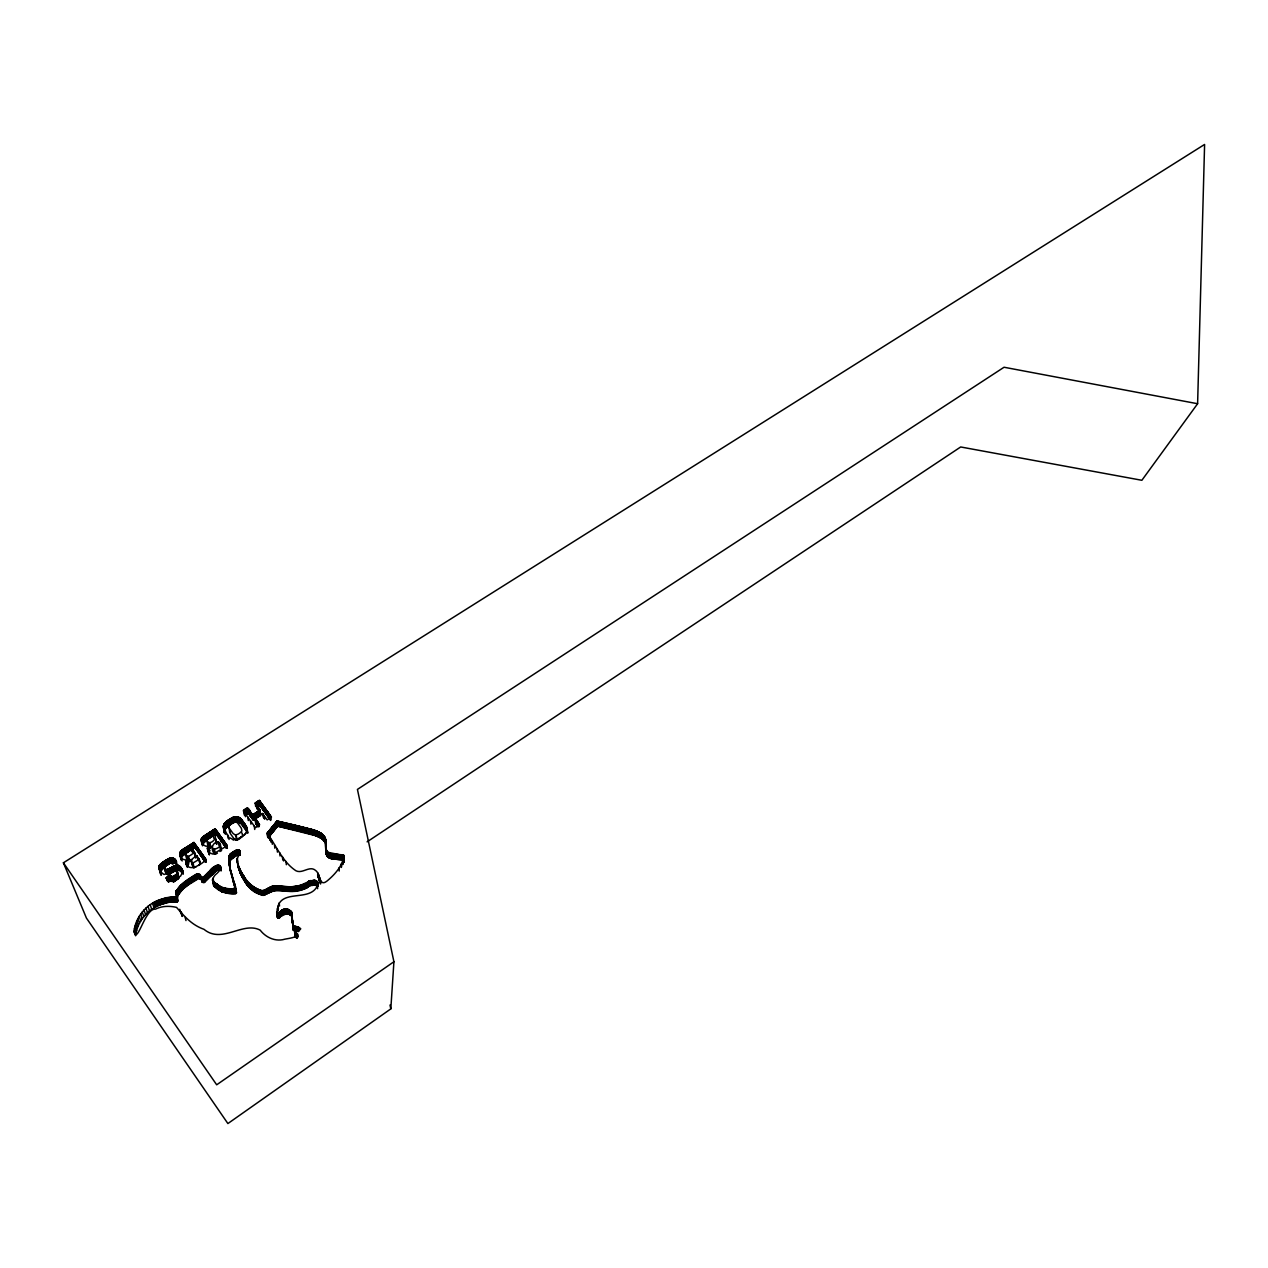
<?xml version="1.0" encoding="UTF-8"?>
<svg xmlns="http://www.w3.org/2000/svg" width="1268" height="1268" viewBox="0 0 1268 1268"><rect width="100%" height="100%" fill="white"/><g stroke="black" fill="none" stroke-linecap="round" stroke-linejoin="round"><path stroke-width="1.5" d="M208.554 852.667L209.569 850.986L207.667 841.825A10.429 9.573 -17 0 1 207.175 841.16L206.843 839.384L208.523 837.815A31.415 28.99 -18.3 0 1 209.505 837.149C220.584 830.302 213.927 845.043 208.047 842.237M209.569 850.986L208.84 845.55M187.157 859.752C183.194 866.076 191.056 869.547 187.458 859.324M188.33 864.697C190.216 857.2 181.879 862.24 180.436 856.233C176.886 848.625 191.991 846.453 193.893 842.428L205.987 859.466C202.674 863.984 186.681 874.064 186.127 861.447M212.438 880.198C216.289 885.936 231.759 892.989 235.468 886.76C232.71 876.743 227.971 866.662 229.112 856.122C230.253 852.936 233.867 851.589 236.625 850.083C244.882 849.322 235.135 858.056 237.243 861.971C240.841 873.129 247.133 884.81 258.609 889.454C263.887 893.116 268.309 886.808 273.412 885.983C281.258 885.159 289.247 888.155 297.092 885.936C302.893 886.11 318.284 873.43 317.269 885.952C310.137 901.596 283.129 889.565 278.025 906.176C274.015 923.183 282.273 904.401 289.009 909.901C293.764 912.801 291.497 919.839 292.86 924.752C293.701 927.574 298.883 925.957 300.77 928.81C299.454 930.934 293.922 929.872 295 932.788C302.402 936.83 288.216 938.447 284.84 939.176C275.568 941.997 265.884 937.575 260.194 930.157C243.012 921.028 221.932 944.295 203.958 929.301C191.674 924.958 184.399 916.288 176.537 907.397C169.658 905.732 161.844 905.875 155.409 909.172C144.869 907.967 137.261 945.801 134.012 931.235C135.803 915.702 148.039 902.467 163.112 898.774C167.075 896.175 173.653 898.806 176.506 896.222C174.192 885.254 189.931 879.073 197.269 873.731C203.704 879.532 203.609 876.854 209.489 871.227C213.896 863.35 227.194 863.666 216.955 873.414C209.489 878.518 213.056 888.091 220.616 890.944C224.705 893.068 240.54 897.538 235.23 888.171M255.233 803.056L260.083 810.046C248.1 825.088 252.712 800.694 243.282 810.791L255.439 827.687L259.639 824.755L255.185 818.098L262.508 813.39L267.168 819.857L271.479 817.099L259.354 800.409L255.233 803.056L255.692 806.559M230.047 869.436L230.237 860.417L236.244 855.567L240.223 855.218L239.414 850.242M237.702 864.19C240.096 878.027 254.313 902.293 270.639 891.99C280.434 888.107 291.418 894.003 301.483 889.914C306.888 888.868 312.166 881.91 317.729 886.554M245.818 833.441A7.957 7.323 -15.8 0 1 245.215 834.106L247.276 830.286L246.135 826.118M1197.61 403.731L1204.6 144.441L63.4 862.795L86.43 918.08L227.891 1123.559L390.813 1008.884L393.92 961.746L357.433 789.409L1004.05 367.244L1197.61 403.731L1141.866 480.287L960.684 446.97L367.102 841.841M208.538 845.962L207.413 848.181L207.952 850.273L210.298 853.158L213.056 854.093L227.257 845.708L215.164 828.781L201.374 838.893L201.453 841.635L203.974 845.28L206.113 846.279L208.538 845.693M219.744 865.537L220.695 870.434L218.35 869.991L215.829 871.211L204.322 882.433L202.357 882.243L201.184 879.453L198.363 878.565C191.088 883.891 175.459 890.057 177.774 900.946C174.936 903.513 168.406 900.898 164.475 903.482C149.497 907.159 137.372 920.314 135.597 935.752L134.012 931.235M226.449 833.33L223.342 826.197L227.749 820.555M158.754 867.518L162.542 862.43L169.072 858.515L172.416 857.897L176.601 861.574L172.622 864.142L170.292 862.478L167.265 863.936L164.317 866.298L165.078 868.929L166.885 869.721L177.694 865.251L180.595 867.122L183.004 871.449L180.563 876.109L171.243 881.418L168.184 880.705L165.807 878.027L170.023 875.3L172.337 876.774L175.903 874.793L177.663 872.733L176.315 870.339L163.984 874.492L160.798 871.956L158.754 867.518L160.767 874.619M267.659 837.007L267.168 833.235L277.042 821.014L313.402 829.906L320.487 832.933L324.418 836.468L326.034 840.969L326.034 849.227L327.905 852.302L339.206 854.6L339.317 859.498L342.851 859.688L344.23 861.051L343.755 855.377L339.776 854.616L339.872 859.514M339.317 859.498L331.17 858.61L327.524 856.708L326.177 853.855L325.115 842.332L321.628 838.544L315.986 835.755L277.581 826.15L268.483 837.419L267.881 832.347M297.584 926.924L297.98 931.409L293.399 930.221L292.258 918.983M208.206 846.2L208.618 843.569M189.978 855.631L187.886 856.566L186.301 855.583A10.509 9.637 -18.5 0 1 185.81 854.917L185.477 853.126L187.173 851.541A31.668 29.132 -19.8 0 1 188.171 850.876C194.527 840.478 197.729 868.612 194.273 852.873M192.15 859.942L189.344 861.495L187.49 860.56A10.445 9.573 -18.8 0 1 186.998 859.878L186.998 857.644M194.575 852.445L190.501 855.298M277.581 915.274C277.708 922.026 288.296 907.476 292.258 917.018M176.775 870.783L178.709 878.185L178.202 875.871M213.61 883.812L213.499 885.492M202.262 844.583L207.397 839.511L206.367 834.423M160.212 871.766L165.411 866.329L164.079 861.384M228.763 826.815L228.842 827.053A5.484 5.056 -15.8 0 0 229.128 827.798L229.381 828.258A26.866 24.758 -14.4 0 0 230.158 829.43L232.551 832.775A30.59 28.213 -14.3 0 0 233.058 833.441L235.309 835.057L238.004 834.185A32.175 29.481 -15.3 0 0 238.828 833.678A44.206 40.417 -15 0 0 239.811 833.044L241.919 830.936L241.395 828.416A30.622 28.134 -17.5 0 0 240.603 827.18L238.352 824.026A31.668 29.085 -17.5 0 0 237.623 823.075L235.42 821.41L233.201 821.981A28.942 26.755 -16.5 0 0 231.648 822.916L231.362 823.09A24.425 22.555 -16.4 0 0 230.586 823.614L228.7 825.769L229.714 832.173A5.452 5.024 -16 0 0 230.015 832.902L230.253 833.361A26.676 24.599 -14.7 0 0 231.014 834.534L233.391 837.847A30.369 28.054 -14.5 0 0 233.914 838.513L235.848 840.05M199.171 859.308L196.588 855.472L190.596 860.354L193.037 862.969L199.171 859.308L200.265 864.237L199.092 858.816M242.838 821.268L237.385 816.814L230.602 818.7L231.458 823.867L225.783 828.131L224.262 832.49M267.168 833.235C276.329 845.756 282.669 862.161 296.062 870.831C302.687 874.064 309.788 864.998 315.827 870.656C320.376 873.779 319.156 887.315 326.89 881.133C334.704 874.73 342.471 866.028 344.072 855.884M184.716 848.324L185.905 853.332L182.037 856.296L180.975 859.229M212.152 845.772C211.217 853.285 226.275 845.36 217.906 841.73C211.439 842.84 210.678 850.574 214.815 854.125M192.086 864.253L193.354 867.724L196.033 866.979M230.079 829.906L229.714 832.173M257.388 821.632L258.07 826.784L255.676 823.455L256.675 822.742M228.272 825.975C228.842 816.544 223.279 822.789 226.386 827.481M176.252 874.54L177.504 879.39L176.823 874.08M243.979 835.152L245.168 834.154L243.9 835.216M243.25 835.691L243.155 835.755M393.92 961.746L216.685 1084.806L63.4 862.795M229.825 819.191L227.86 820.475L228.795 825.595M228.082 820.333L229.413 819.445L230.269 824.612M174.271 875.887C174.683 883.004 178.392 880.563 175.523 875.063M198.521 865.362L199.773 864.57M217.462 853.11L215.94 853.998M219.935 851.51L221.171 850.701L220.236 845.693M247.593 808.033L248.338 813.248L253.14 819.936L256.691 817.86L256.009 812.661M193.893 842.428L195.018 847.468L190.755 850.21L189.598 845.185M215.164 828.781L216.131 833.884L212.533 836.214L211.534 831.111M248.338 813.248L245.247 815.181L244.47 809.951M256.691 807.811L260.019 805.671L259.354 800.409M240.064 837.799L242.616 836.151L242.188 833.52A30.416 27.959 -17.8 0 0 241.57 832.553M239.636 838.75L242.774 836.024L240.936 837.26M240.746 837.371L238.955 838.449L239.985 837.847M229.92 819.128L230.602 818.7L231.172 824.041M166.679 859.767C169.801 865.394 165.759 867.835 165.379 860.544M212.327 846.913L209.061 847.278M230.776 818.589L231.996 823.566L231.141 818.383M238.812 839.273L237.259 840.034M232.25 823.408C231.886 819.81 232.44 812.059 233.978 822.552M167.756 869.372C168.121 876.505 172.147 874.318 169.072 868.659M173.05 866.472L173.605 871.75L172.305 866.852M231.965 817.923L232.504 823.281M237.639 839.115L238.875 838.497L237.465 839.178M209.569 850.701L208.665 851.066L209.125 854.505M188.346 864.411L187.141 864.855M182.037 869.103L183.258 873.985L179.755 870.403L175.634 870.736L174.366 865.822M174.398 858.769C180.912 865.347 166.251 864.253 169.072 858.515M167.36 877.012L168.692 881.862C171.418 877.091 176.918 887.505 172.971 876.584M237.084 839.321L233.185 839.67L230.015 837.863M247.482 832.363L240.635 823.122L237.877 821.933L234.58 822.314L233.74 817.147M295.999 935.467C293.637 939.445 298.947 935.736 295.571 931.013M339.491 854.6L339.602 859.514M177.029 874.936L178.027 875.649M242.854 825.405C243.218 821.474 238.859 813.438 241.316 823.693M260.019 805.671L270.29 819.825L269.704 814.658M165.49 871.766L166.821 874.238L164.475 866.028M242.077 820.253L243.377 826.102M228.367 835.961L229.08 839.495M228.24 835.802L227.527 834.835M243.012 821.505L243.805 822.599M227.479 834.772L228.177 838.291M227.257 834.471L226.639 833.599M259.306 813.264L260.384 814.753M244.011 822.9L244.248 827.275M216.131 833.884L225.958 847.658L224.801 842.269M220.046 848.244L221.504 850.289M195.018 847.468L205.067 861.638L204.021 856.692M199.71 863.08L200.344 863.984M246.483 826.752L243.9 822.758L244.676 827.893M245.453 829.003L244.106 823.043L244.882 828.178M244.597 823.74L245.944 829.747M245.184 824.612L246.594 830.73M245.77 825.516L246.943 831.332M181.72 915.1L182.307 916.415L181.086 911.803M318.854 879.596L319.251 880.626M134.44 928.651L136.009 933.185M135.042 926.1L136.611 930.649M135.819 923.58L137.388 928.144M136.785 921.123L138.339 925.703M137.911 918.714L139.464 923.31M139.211 916.384L140.748 920.996M140.669 914.133L142.19 918.761M142.285 911.993L143.791 916.621M144.045 909.948L145.551 914.593M234.041 884.319L234.754 886.728M145.963 908.046L147.453 912.691M148.023 906.255L149.497 910.931M150.226 904.623L151.669 909.299M152.556 903.149L153.999 907.825M153.951 902.372L155.378 907.064M154.965 901.849L156.392 906.541M155.98 901.358L157.391 906.065M156.994 900.914L158.389 905.606M157.993 900.486L159.403 905.193M159.007 900.09L160.402 904.797M160.022 899.725L161.401 904.433M161.052 899.392L162.415 904.084M162.082 899.06L163.445 903.767M163.112 898.774L164.475 903.482M164.174 898.489L165.522 903.196M165.236 898.235L166.583 902.943M166.314 897.982L167.645 902.689M159.229 865.711L160.481 870.894M158.991 866.25L160.386 871.148M160.545 871.607L161.464 874.857M158.912 866.52L161.226 874.508M158.817 866.868L160.909 874.904M167.424 897.76L168.739 902.467M160.148 864.427L161.512 869.341M169.357 897.411L170.673 902.119M159.911 864.681L161.29 869.61M159.705 864.95L161.084 869.864M168.818 897.49L170.134 902.198M159.53 865.204L160.909 870.117M159.372 865.458L160.751 870.371M168.279 897.585L169.595 902.293M170.435 897.284L171.735 902.008M160.988 863.619L162.352 868.548M160.687 863.904L162.05 868.818M169.896 897.348L171.212 902.055M160.402 864.158L161.765 869.087M162.098 862.747L163.461 867.677M171.481 897.221L172.781 901.928M161.702 863.048L163.065 867.978M170.958 897.253L172.258 901.96M161.321 863.334L162.684 868.263M231.458 874.793L232.313 877.963L231.458 873.129M164.317 866.298L166.425 873.826M163.017 862.097L166.076 873.367M167.027 877.234L168.359 882.068M172.543 897.221L173.827 901.928M162.78 862.272L165.775 872.844M162.542 862.43L163.889 867.36M166.694 877.44L167.582 880.674M172.02 897.205L173.304 901.928M166.362 877.662L167.249 880.88M232.599 879.025L233.74 883.257L232.884 878.455M174.112 897.332L175.396 902.055M166.568 869.753L167.883 874.635M168.359 876.378L169.674 881.212M166.282 869.737L167.614 874.619M168.026 876.584L169.341 881.434M163.794 861.574L165.141 866.504M165.997 869.674L167.328 874.555M173.589 897.284L174.873 901.992M163.524 861.749L165.537 869.071M165.712 869.531L167.043 874.429M167.693 876.806L169.024 881.64M173.066 897.237L174.35 901.96M163.271 861.923L164.618 866.868M169.357 875.728L170.673 880.578M175.174 897.506L176.442 902.23M165.03 860.766L166.377 865.711M167.471 869.515L168.803 874.397M169.024 875.934L170.34 880.785M167.17 869.642L168.501 874.524M174.635 897.411L175.919 902.134M164.681 861.004L166.013 865.949M166.885 869.721L168.216 874.603M168.692 876.156L170.007 881.006M164.364 861.21L165.712 866.139M166.377 859.942L167.693 864.887M168.707 868.865L170.023 873.747M170.435 875.776L171.941 880.848M176.268 896.951L177.536 901.675M166.06 860.132L167.376 865.077M168.39 869.04L169.706 873.921M170.023 875.3L171.545 880.357M176.03 897.284L177.298 901.992M165.728 860.338L167.059 865.283M168.121 869.182L169.436 874.08M169.69 875.506L171.006 880.357M175.681 897.554L176.949 902.277M181.768 913.071L182.576 916.146M167.265 859.419L168.596 864.38M171.988 876.79L173.288 881.64M175.856 891.214L177.013 896.222M169.484 868.437L170.784 873.319M171.687 876.759L172.971 881.593M175.681 891.753L176.949 896.508M166.98 859.593L168.295 864.538M171.386 876.648L172.686 881.482M175.666 892.086L177.789 900.534M171.117 876.457L172.4 881.308M176.506 896.222L177.694 901.326M170.831 876.22L172.131 881.054M179.771 909.267L181.007 913.895M170.99 867.597L172.274 872.495M173.256 876.442L174.54 881.292M176.918 890.041L178.17 894.796M168.343 858.848L169.23 862.145M170.736 867.74L172.02 872.638M176.632 890.31L177.885 895.065M168.089 858.975L169.135 864.063L167.82 859.118M170.451 867.898L171.243 873.066L169.944 868.184M172.702 876.679L173.985 881.514M176.395 890.532L177.663 895.287M170.197 868.041L171.497 872.939M172.337 876.774L173.621 881.609M176.189 890.754L177.457 895.509M167.55 859.26L168.866 864.221M175.998 890.976L177.266 895.731M171.909 867.074L173.193 871.988M185.191 917.525L185.984 920.584M169.516 858.325L170.831 863.27M177.631 889.28L178.883 894.051M171.465 867.328L172.749 872.225M173.906 876.093L175.174 880.943M177.282 889.66L178.534 894.431M173.558 876.283L174.841 881.133M170.736 857.945L172.02 862.906M178.63 888.107L179.882 892.878M172.686 866.646L173.97 871.56M175.095 875.348L176.363 880.198M170.356 858.04L171.64 863.001M178.312 888.503L179.549 893.274M174.667 875.633L175.935 880.483M169.944 858.167L171.243 863.128M177.98 888.9L179.232 893.655M172.099 857.85L173.383 862.811M179.596 886.903L180.833 891.689M173.97 865.996L175.238 870.91M171.766 857.834L173.066 862.795M179.279 887.315L180.516 892.086M171.434 857.85L172.733 862.795M173.684 866.139L174.952 871.053M175.903 874.793L177.171 879.643M173.383 866.298L174.651 871.195M178.962 887.711L180.199 892.482M171.101 857.881L172.385 862.842M173.367 858.182L174.635 863.143M175.364 865.442L177.805 875.411M175.047 865.553L178.487 878.502M173.019 858.056L174.302 863.001M176.078 870.181L178.297 878.708M180.262 886.126L181.498 890.897M172.717 857.96L174.001 862.922M174.715 865.679L175.983 870.577M172.416 857.897L173.684 862.842M179.929 886.522L181.165 891.293M176.553 874.302L177.805 879.152M174.905 859.213L175.745 862.509M176.537 865.22L177.789 870.117M174.651 858.975L175.491 862.272M176.252 865.251L177.504 870.165M181.356 884.985L182.592 889.771M175.951 865.299L177.219 870.213M173.89 858.436L175.412 863.54M177.314 871.544L178.915 877.599M180.975 885.365L182.212 890.152M173.637 858.309L174.905 863.254M175.666 865.362L176.918 870.276M176.949 871.005L178.836 877.884M180.611 885.746L181.847 890.516M177.694 865.251L178.931 870.165M177.409 865.204L178.661 870.117M175.919 860.354L176.759 863.651M177.124 865.188L178.376 870.102M181.99 884.43L183.21 889.233M175.523 859.878L176.553 863.397M176.838 865.188L178.091 870.102M175.158 859.466L176.189 862.969M179.042 865.759L180.278 870.672M178.772 865.616L180.008 870.53M178.503 865.489L179.755 870.403M183.004 883.558L184.209 888.345M178.233 865.394L179.485 870.292M177.964 865.315L179.216 870.213M180.595 867.122L181.831 872.019M180.341 866.837L181.562 871.734M180.072 866.567L181.308 871.481M179.818 866.329L181.055 871.243M184.018 882.686L185.223 887.473M179.565 866.123L180.785 871.021M179.295 865.933L180.531 870.831M182.529 869.975L183.337 873.24M181.641 868.469L183.067 873.684M185.033 881.815L186.222 886.617M181.387 868.136L182.608 873.018M181.118 867.772L182.354 872.653M180.864 867.439L182.085 872.321M179.739 853.586L181.245 859.545M179.802 854.6L181.086 859.831M186.063 880.959L187.252 885.761M180.452 851.779L181.673 856.772M180.294 852.001L181.514 856.994M187.093 880.119L188.282 884.937M180.119 852.318L181.34 857.311M182.18 860.988L179.977 852.635M179.866 852.952L181.419 859.831M181.514 850.606L182.719 855.599M181.261 850.844L182.481 855.837M188.155 879.295L189.328 884.113M181.023 851.082L182.243 856.074M180.817 851.303L182.037 856.296M180.627 851.541L181.847 856.534M182.37 849.893L183.591 854.886M189.217 878.502L190.39 883.32M182.069 850.131L183.274 855.139M181.784 850.368L182.988 855.361M186.459 860.671L187.505 865.854M183.416 849.164L184.621 854.156M186.222 861.194L187.395 866.123M190.295 877.725L191.468 882.544M183.178 849.322L184.383 854.331M182.941 849.481L184.145 854.489M186.016 861.986L187.347 867.375M182.703 849.655L183.908 854.648M186.063 862.811L186.856 866.092M186.665 855.995L187.854 860.956M191.405 876.965L192.562 881.799M184.399 848.53L185.603 853.538M185.382 853.396L186.523 858.642M186.84 859.609L188.139 864.903M184.098 848.72L185.287 853.729M186.776 860.18L187.965 865.125M183.781 848.926L184.97 853.935M186.602 860.417L187.791 865.362M192.53 876.236L193.671 881.07M185.619 847.737L186.808 852.762L188.33 851.779L187.157 846.755M187.601 856.55L188.773 861.495M185.318 847.943L186.507 852.952M187.331 856.471L188.504 861.416M185.017 848.134L186.206 853.142M186.856 846.945L188.029 851.969M193.671 875.538L194.812 880.388M186.554 847.151L187.727 852.159M186.237 847.341L187.426 852.35M188.457 856.471L189.614 861.432M188.171 856.55L189.344 861.495M185.936 847.547L187.109 852.556M188.076 846.168L189.249 851.177M187.759 846.358L188.932 851.383L188.393 845.962M190.786 859.545L191.944 864.491M187.458 846.564L188.631 851.589M188.995 845.582L190.152 850.606M193.037 862.969L194.178 867.883M188.694 845.772L189.867 850.796M191.991 862.652L193.132 867.566M194.844 874.888L195.969 879.723M190.232 844.789L191.389 849.814M189.915 844.979L191.072 850.02M189.297 845.376L190.454 850.4M196.033 874.254L197.158 879.104M191.135 844.203L192.276 849.227M192.007 848.815L192.768 852.159M190.834 844.393L192.609 851.938M190.533 844.583L192.34 852.017M197.269 873.731L198.363 878.565M192.371 843.41L193.513 848.45M194.416 852.223L195.652 857.691M199.092 873.985L200.185 878.835M192.054 843.6L193.196 848.641M191.753 843.806L192.894 848.847M191.436 844.012L192.577 849.037M198.299 873.795L199.409 878.645M193.576 842.634L194.701 847.674M201.279 877.408L202.357 882.243M193.275 842.824L194.4 847.864M200.55 875.443L202.119 881.942M200.09 874.603L201.453 879.849M192.974 843.014L194.099 848.054M192.673 843.22L193.814 848.244M199.678 874.254L200.772 879.104M194.987 843.981L196.112 849.005M194.495 843.283L195.874 848.672M202.198 877.757L203.276 882.576M194.273 842.966L195.383 847.991M196.825 855.615L197.729 859.149M201.66 877.63L202.737 882.449M196.936 846.723L198.046 851.731M203.609 877.282L204.671 882.1M196.698 846.374L197.808 851.399M196.207 845.693L197.57 851.066M203.26 877.615L204.322 882.433M195.969 845.36L197.079 850.384M195.478 844.678L196.825 850.02M198.917 859.466L200.011 864.396M202.943 877.741L204.021 882.56M195.224 844.314L196.35 849.338M198.648 849.132L199.742 854.141M204.544 876.125L205.59 880.959M198.394 848.783L199.488 853.776M197.903 848.086L199.266 853.459M204.243 876.521L205.305 881.355M197.681 847.769L198.775 852.778M197.19 847.072L198.521 852.413M203.926 876.917L204.988 881.735M200.598 851.874L201.675 856.867M205.574 874.983L206.636 879.834M200.36 851.541L201.438 856.534M199.884 850.86L201.184 856.169M205.337 875.205L206.383 880.04M199.615 850.495L200.709 855.488M199.393 850.178L200.471 855.171M204.845 875.744L205.907 880.563M198.886 849.481L200.217 854.806M208.713 851.446L209.442 854.854M202.309 854.283L203.371 859.26M202.072 853.966L203.149 858.927M206.43 874.175L207.461 879.025M201.58 853.269L202.88 858.563M206.145 874.46L207.191 879.295M201.327 852.904L202.405 857.881M201.089 852.571L202.167 857.548M205.876 874.73L206.922 879.564M200.835 852.223L201.929 857.2M207.508 873.05L208.538 877.9M203.53 855.995L204.845 861.321M207.239 873.335L208.269 878.185M203.292 855.678L204.354 860.639M203.038 855.314L204.1 860.275M206.969 873.62L208 878.47M202.563 854.648L203.863 859.942M206.7 873.906L207.746 878.74M201.517 838.576L202.579 843.648M201.374 838.893L202.452 843.949M205.495 858.785L206.193 862.081M201.263 839.21L202.547 845.835M205.242 858.42L205.939 861.701M208.332 872.225L209.363 877.076M201.152 839.844L201.992 844.472M205.004 858.087L205.701 861.384M208.047 872.495L209.077 877.345M204.513 857.39L205.559 862.335M204.275 857.057L205.337 862.002M207.778 872.78L208.808 877.63M202.405 837.34L203.482 842.412M209.489 871.227L210.504 876.077M202.198 837.577L203.26 842.649M202.008 837.815L203.07 842.871M209.204 871.449L210.234 876.299M201.834 838.037L202.912 843.109M208.903 871.702L209.933 876.553M201.691 838.275L202.753 843.331M208.618 871.956L209.648 876.806M390.005 1005.017L390.813 1008.884M203.435 836.405L204.497 841.476M212.469 879.643L213.912 886.269M203.149 836.642L204.211 841.714M210.298 870.577L211.328 875.443M202.88 836.88L203.942 841.952M209.886 870.91L210.916 875.776M202.642 837.118L203.704 842.19M204.544 835.612L205.59 840.684M211.534 869.499L212.548 874.365M214.023 882.354L215.021 887.14M204.306 835.77L205.353 840.842M213.008 878.217L213.674 881.434M204.069 835.929L205.131 841.001M211.138 869.88L212.136 874.746M213.595 882.084L214.593 886.871M203.752 836.167L204.798 841.239M210.726 870.228L211.74 875.094M212.612 879.009L214.229 886.586M205.765 834.82L207.746 844.964M205.448 835.01L206.494 840.098M208 846.628L208.887 851.89M215.465 883.114L216.448 887.901M207.714 847.135L208.744 852.144M212.295 868.691L213.293 873.573M205.131 835.216L206.177 840.288M207.619 847.389L208.301 850.733M212.105 868.913L213.103 873.779M214.974 882.861L215.956 887.648M204.782 835.438L205.828 840.525M207.524 847.658L208.095 851.525M207.397 848.45L208.111 852.064M214.482 882.607L215.465 887.394M206.668 834.233L207.698 839.321M216.939 884.034L217.922 888.805M213.167 867.74L214.149 872.622M216.463 883.685L217.446 888.472M206.066 834.613L207.096 839.701M208.348 846.184L209.363 851.193M212.691 868.231L213.69 873.113M215.972 883.384L216.955 888.171M208.174 846.39L209.188 851.414M207.889 833.441L208.919 838.544M209.806 842.713L210.821 847.753M209.537 842.776L210.551 847.816M218.144 884.985L219.11 889.771M207.587 833.647L208.618 838.734L209.806 837.958L208.792 832.87M214.244 866.773L215.227 871.671M217.842 884.747L218.809 889.518M207.27 833.837L208.301 838.925M217.541 884.509L218.508 889.28M208.966 842.776L209.981 847.816M217.256 884.271L218.223 889.058M206.969 834.043L208 839.131M208.697 842.697L209.727 847.737M213.69 867.264L214.672 872.146M209.093 832.68L210.108 837.768M219.665 886.173L220.616 890.944M215.465 865.917L216.448 870.799M219.348 885.952L220.299 890.707M208.491 833.06L209.505 838.148M219.047 885.714L219.998 890.485M208.19 833.25L209.22 838.338M214.847 866.329L215.829 871.211M218.746 885.476L219.697 890.247M218.445 885.238L219.396 890.009M210.012 832.077L210.425 837.562L209.41 832.474M213.357 848.847L214.355 853.84M216.749 865.283L217.716 870.181M220.933 887.061L221.868 891.832M220.6 886.855L221.551 891.61M209.711 832.284L210.726 837.371M216.099 865.568L217.082 870.45M220.283 886.633L221.234 891.404M219.966 886.411L220.917 891.166M211.217 831.301L212.216 836.405M210.916 831.507L211.914 836.611M214.403 849.18L215.386 854.172M217.383 865.093L218.35 869.991M221.963 887.473L222.899 892.228M210.615 831.697L211.613 836.801M210.314 831.887L211.312 836.991M221.25 887.267L222.185 892.038M219.206 865.22L220.156 870.102M212.438 830.524L213.816 838.291M212.136 830.714L213.135 835.818M211.835 830.905L212.834 836.008M218.619 865.045L219.586 869.943M222.867 887.663L223.786 892.418M218.017 865.014L218.984 869.896M220.569 866.504L221.203 869.769M213.357 829.938L214.34 835.041M224.674 887.996L225.593 892.751M220.236 866.028L221.171 870.926M213.04 830.144L214.023 835.247M212.739 830.334L213.721 835.438M223.77 887.838L224.69 892.593M214.546 829.161L215.528 834.281M214.26 829.367L215.227 834.471M225.577 888.155L226.481 892.894M213.959 829.557L214.942 834.661M215.734 838.497L216.812 844.028M215.592 839.147L216.559 844.203M213.658 829.747L214.641 834.851M216.02 829.969L216.987 835.073M218.302 842.095L218.936 845.455M215.544 829.304L216.733 834.724M226.481 888.297L227.384 893.037M214.863 828.971L215.829 834.09M217.731 832.363L218.682 837.466M228.303 888.535L229.191 893.274M217.478 832.014L218.429 837.102M217.24 831.681L218.207 836.785M216.749 831L217.938 836.42M216.495 830.635L217.462 835.739M227.4 888.408L228.288 893.163M216.257 830.318L217.224 835.422M219.443 834.756L220.378 839.844M218.952 834.075L220.125 839.479M229.223 888.63L230.094 893.385M218.698 833.71L219.633 838.798M218.461 833.393L219.412 838.481M218.207 833.044L219.158 838.132M220.394 845.043L221.424 850.543M217.969 832.696L218.92 837.783M221.155 837.149L222.074 842.221M220.886 836.785L221.821 841.857M220.664 836.468L221.599 841.54M220.394 836.103L221.345 841.175M230.142 888.725L231.014 893.465M219.919 835.438L221.107 840.842M219.665 835.089L220.616 840.161M222.851 839.543L223.77 844.599M222.36 838.861L223.517 844.234M222.106 838.513L223.041 843.553M221.868 838.164L222.803 843.22M221.631 837.831L222.566 842.887M231.061 888.805L231.917 893.56M221.377 837.482L222.312 842.538M224.563 841.936L225.482 846.976M224.309 841.587L225.213 846.612M232.9 888.947L233.756 893.686M224.071 841.255L224.991 846.279M223.58 840.557L224.737 845.946M223.342 840.24L224.262 845.28M223.089 839.86L224.008 844.916M231.981 888.884L232.837 893.623M226.021 843.981L226.877 847.674M228.826 858.658L229.873 865.362M230.871 870.989L232.028 876.901M225.783 843.648L226.386 846.992M229.017 860.909L229.952 867.169M230.285 868.865L231.156 873.731M225.546 843.315L226.449 848.34M229.096 862.715L230.855 872.685L229.143 864.079M233.835 888.995L234.691 893.734M225.292 842.951L226.195 847.975M223.976 824.263L224.896 829.399M234.39 883.384L234.96 886.57M223.834 824.533L224.753 829.668M229.365 855.472L230.237 860.417M233.898 881.942L235.071 887.695M235.182 888.71L236.022 893.449M223.723 824.818L224.515 830.223M224.626 830.619L225.403 834.296M229.223 855.805L229.999 861.067M233.455 880.499L234.596 886.253M223.517 825.357L224.801 833.266M229.017 856.471L229.888 861.4M234.865 888.868L235.721 893.607M223.374 825.912L224.69 833.044M226.766 845.027L227.368 848.371M228.937 856.803L229.762 862.097M232.313 876.331L233.455 882.211M223.311 826.467L224.357 833.092M226.512 844.662L227.099 848.007M228.842 857.517L229.698 863.191M231.743 874.191L232.884 880.087M234.485 889.011L235.341 893.75M224.88 822.98L225.783 828.131M230.396 853.84L231.267 858.801M224.705 823.186L225.609 828.337M230.142 854.172L231.014 859.118M224.499 823.455L225.403 828.59M229.904 854.489L230.792 859.45M224.309 823.725L225.213 828.86M235.341 886.284L236.53 892.783M224.135 823.994L225.038 829.129M229.714 854.822L230.586 859.767M234.881 884.842L236.434 893.052M229.524 855.139L230.396 860.1M234.548 883.875L236.276 893.274M231.489 853.11L232.345 858.071M225.958 821.918L226.845 827.069M225.72 822.124L226.623 827.275M231.141 853.348L231.996 858.309M225.26 822.567L226.148 827.703M230.776 853.586L231.632 858.547M225.054 822.774L225.958 827.925M227.131 820.998L228.018 826.15M232.504 852.413L233.36 857.374M226.893 821.173L227.78 826.324M226.671 821.347L227.558 826.498M232.171 852.651L233.027 857.612M226.417 821.553L227.305 826.704M231.822 852.873L232.694 857.834M226.179 821.743L227.067 826.895M228.192 820.253L229.08 825.405M233.518 851.731L234.374 856.708M233.185 851.953L234.025 856.93M227.654 820.634L228.525 825.785M232.837 852.191L233.692 857.152M229.143 819.619L230.015 824.786M234.612 851.05L235.452 856.027M228.89 819.778L229.762 824.945M234.231 851.288L235.071 856.249M228.652 819.936L229.54 825.103M233.867 851.51L234.723 856.471M228.43 820.095L229.302 825.262M235.816 850.384L236.641 855.361M238.257 865.267L239.066 870.149M237.021 858.705L238.479 868.326M230.887 824.232L230.015 819.065L230.586 824.422M235.42 850.59L236.244 855.567M236.878 859.276L238.067 866.884M235.008 850.828L235.848 855.805M237.053 849.972L237.877 854.949M240.254 870.022L241.047 874.888M239.969 869.452L240.777 874.318M236.625 850.083L237.449 855.06M239.7 868.881L240.508 873.747M239.43 868.311L240.238 873.176M230.871 818.542L231.727 823.709M236.213 850.226L237.037 855.203M238.891 867.154L239.969 872.606M237.259 858.198L237.798 861.479M242.093 873.351L242.885 878.185M232.868 817.495L233.708 822.663M241.776 872.812L242.568 877.646M232.583 817.622L233.423 822.805M237.893 849.877L238.717 854.854M241.443 872.273L242.236 877.107M232.282 817.765L233.122 822.948M237.481 849.909L238.289 854.886M241.142 871.718L241.934 876.553M240.54 870.593L241.633 875.998M234.057 817.036L234.897 822.219M243.472 875.395L244.248 880.214M239.066 850.083L239.874 855.06M243.155 874.952L243.931 879.77M233.407 817.258L234.247 822.441M238.701 849.956L239.509 854.933M242.79 874.429L243.583 879.247M236.165 835.041L236.989 840.113M242.442 873.89L243.234 878.724M235.896 835.089L236.72 840.161M238.305 849.893L239.129 854.87M235.246 816.766L236.086 821.949M245.104 878.233L245.865 883.035M234.96 816.814L235.785 821.997M244.835 877.757L245.612 882.56M244.581 877.282L245.342 882.084M234.659 816.877L235.499 822.06M244.042 876.331L245.089 881.609M234.358 816.957L235.198 822.124M239.731 850.479L240.254 853.792M243.757 875.855L244.534 880.674M246.864 880.975L247.609 885.761M236.403 816.703L237.211 821.886M246.531 880.547L247.292 885.333M236.117 816.703L236.942 821.886M246.214 880.103L246.975 884.89M235.832 816.719L236.656 821.902M245.929 879.643L246.689 884.446M245.643 879.184L246.404 883.986M235.547 816.735L236.371 821.918M245.374 878.708L246.135 883.511M237.702 816.877L238.511 822.06M247.767 881.973L248.512 886.76M238.21 821.997L237.385 816.814A5.31 4.882 -15.5 0 1 238.019 816.972L238.828 822.155M237.068 816.766L237.877 821.933M247.212 881.387L247.957 886.173M236.736 816.719L237.56 821.902M239.145 817.48L239.953 822.663M238.907 817.353L239.715 822.52M249.114 883.273L249.859 888.044M238.622 817.21L239.43 822.377M238.321 817.083L239.129 822.25M248.433 882.639L249.178 887.41M240.746 818.732L241.538 823.899M240.302 818.32L241.094 823.487M250.541 884.493L251.27 889.248M240.08 818.129L240.872 823.297M239.842 817.955L240.635 823.122M239.62 817.781L240.413 822.948M249.828 883.891L250.557 888.662M239.383 817.622L240.175 822.805M242.236 820.475L243.028 825.626M252.047 885.635L252.776 890.39M241.697 819.794L242.489 824.945M241.332 819.366L242.315 824.739M241.158 819.16L241.95 824.311M251.286 885.08L252.015 889.835M240.952 818.938L241.744 824.105M243.694 822.456L244.455 827.592M244.058 827.021L242.759 821.157L243.694 826.53M252.823 886.173L253.537 890.928M242.41 820.697L243.202 825.848M245.342 824.85L246.246 830.207M254.408 887.204L255.122 891.943M244.867 824.121L245.627 829.256M244.312 823.328L245.073 828.464M253.616 886.697L254.329 891.452M245.041 813.248L245.548 816.719M246.959 827.798L247.815 833.187M244.217 810.125L244.978 815.34M246.61 827.005L247.593 832.6M243.947 810.3L244.724 815.514M246.341 826.482L247.244 831.871M244.011 811.805L244.518 815.276M255.217 887.679L255.93 892.418M245.501 809.301L246.261 814.516M256.865 888.599L257.547 893.322M245.247 809.459L246.008 814.674M244.993 809.618L245.754 814.849M244.724 809.792L245.501 815.007M256.041 888.155L256.738 892.878M246.816 808.461L247.561 813.691M246.547 808.635L247.292 813.85M247.815 817.099L248.306 820.539M246.293 808.794L247.038 814.024M246.04 808.952L246.784 814.183M257.689 889.011L258.371 893.75M245.77 809.127L246.531 814.341M248.132 808.778L248.861 813.993M259.512 889.882L260.194 894.606M247.767 808.271L248.686 813.739M247.323 808.128L248.068 813.359M247.07 808.302L247.815 813.517M258.609 889.454L259.274 894.194M249.733 811.013L250.462 816.212M249.558 810.759L250.287 815.974M249.194 810.252L250.113 815.72M249.019 810.014L249.748 815.229M250.462 820.776L250.937 824.2M260.32 890.199L260.986 894.939M248.655 809.523L249.574 814.975M248.306 809.016L249.225 814.484M251.175 813.01L252.078 818.446M251.001 812.756L251.714 817.955M250.636 812.249L251.539 817.701M261.652 890.611L262.302 895.335M250.462 812.011L251.175 817.21M250.097 811.504L251.001 816.957M261.018 890.453L261.683 895.176M249.923 811.266L250.652 816.465M252.744 814.769L253.441 819.952M254.266 826.07L254.725 829.478M252.427 814.753L253.14 819.936M262.745 890.691L263.395 895.414M252.078 814.246L252.966 819.699M251.714 813.755L252.601 819.191M251.524 813.501L252.253 818.684M262.222 890.691L262.872 895.414M264.299 890.263L264.933 894.97M253.838 814.056L254.535 819.255M253.552 814.246L254.25 819.429M263.776 890.469L264.41 895.192M253.283 814.405L253.996 819.604M253.014 814.595L253.711 819.778M263.268 890.611L263.902 895.335M255.185 813.184L255.882 818.383M256.009 819.714L256.691 824.882M254.916 813.359L255.613 818.557M255.661 819.239L256.532 824.644M254.646 813.533L255.343 818.732M255.502 819.001L256.184 824.168M264.869 889.977L265.503 894.701M255.185 818.098L256.009 823.931M254.377 813.723L255.676 823.455M254.107 813.882L254.805 819.08M257.562 821.886L258.022 825.31M256.279 812.487L256.96 817.686M266.185 889.217L266.819 893.956M257.039 821.157L257.895 826.546M255.724 812.836L256.405 818.034M256.881 820.919L257.562 826.07M256.532 820.444L257.388 825.833M255.47 813.01L257.039 825.357M265.488 889.629L266.122 894.352M256.279 802.39L257.119 808.81M256.009 802.549L256.469 806.052M257.372 811.789L258.038 816.988M255.756 802.723L256.215 806.226M257.087 811.964L257.769 817.163L259.385 816.116L258.72 810.918M258.434 823.075L259.052 826.736M266.993 888.757L267.611 893.48M256.818 812.138L257.499 817.337M258.26 822.837L258.704 826.26M255.502 802.882L255.962 806.385M256.548 812.312L257.23 817.511M257.911 822.361L258.529 826.023M257.737 822.124L258.197 825.547M257.562 801.566L258.228 806.813M257.309 801.725L257.975 806.987M258.45 811.092L259.116 816.291M268.404 888.028L269.006 892.751M257.039 801.883L258.197 810.284M258.181 811.266L258.846 816.465M256.786 802.058L257.467 807.32M257.895 811.441L258.577 816.64M267.849 888.282L268.451 893.005M256.532 802.216L257.293 809.047M257.642 811.615L258.307 816.814M258.593 800.9L259.258 806.163M259.718 809.555L260.463 815.419L259.655 815.942L258.989 810.743M269.498 887.505L270.1 892.244M258.339 801.059L259.005 806.321M259.354 809.047L260.194 815.593M259.401 810.537L259.845 814.008M258.086 801.233L258.751 806.48M258.831 808.302L259.924 815.768M268.943 887.774L269.545 892.498M257.816 801.392L258.482 806.654M260.051 801.297L260.701 806.559M270.607 886.998L271.193 891.737M259.892 801.091L260.542 806.353M259.607 800.679L260.257 805.941M270.052 887.251L270.639 891.99M259.1 800.568L259.766 805.83M258.846 800.726L259.512 805.988M259.892 809.792L260.733 815.245M261.493 803.31L262.143 808.556M271.717 886.538L272.287 891.277M261.208 802.898L261.858 808.144M260.907 802.501L261.557 807.748M260.622 802.089L261.271 807.351M271.146 886.76L271.732 891.499M260.336 801.693L260.986 806.955M263.11 805.529L263.744 810.759M264.235 815.8L264.647 819.239M272.842 886.142L273.412 890.881M262.809 805.132L263.443 810.363M262.524 804.72L263.158 809.967M262.238 804.324L262.872 809.57M272.271 886.332L272.842 891.071M261.953 803.928L262.587 809.174M263.205 814.357L263.792 818.05M261.794 803.706L262.428 808.952M263.015 814.119L263.443 817.575M264.711 807.764L265.345 812.978M273.983 885.856L274.554 890.596M264.426 807.351L265.044 812.582M267.516 832.791L267.928 836.167M277.169 913.34L277.724 917.905M264.14 806.955L264.774 812.186M267.342 833.013L267.738 836.389M276.804 911.755L277.454 917.636M263.982 806.749L264.616 811.98M273.412 885.983L273.983 890.722M276.662 912.437L277.28 917.303M263.696 806.337L264.315 811.568M263.395 805.941L264.029 811.171M266.042 809.602L266.66 814.801M268.61 831.443L269.196 836.531M269.402 837.007L269.799 840.367M278.278 913.61L278.817 918.19M265.884 809.38L266.502 814.595M268.42 831.665L269.022 836.753M277.486 908.443L277.851 911.502M265.598 808.968L266.217 814.183M268.245 831.887L268.848 836.975M274.585 885.761L275.14 890.501M277.946 913.689L278.484 918.27M265.297 808.572L265.915 813.787M268.071 832.125L268.673 837.197M265.012 808.16L265.63 813.374M277.518 913.546L278.057 918.111M267.707 832.569L268.372 838.132M267.5 811.599L268.103 816.798M269.688 830.112L270.1 835.422M270.496 838.703L270.877 842.063M279.277 912.992L279.8 917.572M267.199 811.203L267.802 816.402M269.323 830.556L269.925 835.644M275.79 885.698L276.345 890.437M279.071 913.182L279.594 917.763M266.914 810.791L267.516 815.99M269.149 830.778L269.735 835.866M278.025 906.176L278.389 909.251M278.833 913.356L279.356 917.921M266.613 810.395L267.231 815.593M268.974 831L269.561 836.087M266.328 809.998L266.946 815.197M268.784 831.222L269.387 836.309M275.188 885.714L275.742 890.453M277.74 907.302L278.104 910.376M278.564 913.499L279.103 918.08M280.323 911.581L280.846 916.162M269.101 813.834L269.704 819.017M270.766 828.781L271.352 833.869M279.166 902.927L279.531 906.018M280.165 911.835L280.688 916.415M268.816 813.422L269.402 818.621M270.591 829.003L271.178 834.09M271.938 840.953L272.319 844.298M279.99 912.072L280.513 916.653M268.531 813.026L269.117 818.209M270.417 829.224L270.987 834.312M276.884 885.746L277.423 890.485M279.832 912.31L280.355 916.891M268.23 812.63L268.832 817.812M270.227 829.446L270.813 834.534M279.657 912.548L280.18 917.129M267.944 812.233L268.547 817.416M270.052 829.668L270.639 834.756M267.802 812.011L268.388 817.21M269.862 829.89L270.464 834.978M279.467 912.786L280.006 917.35M271.843 827.449L272.43 832.553M281.242 910.551L281.765 915.147M270.433 815.657L270.813 819.112M271.669 827.671L272.24 832.775M270.147 815.261L270.734 820.444M271.495 827.893L272.065 832.981M278.041 885.825L278.58 890.564M280.878 910.9L281.401 915.48M269.862 814.864L270.449 820.047M271.304 828.115L271.891 833.203M280.688 911.106L281.211 915.702M271.13 828.337L271.717 833.425M280.497 911.343L281.021 915.924M269.402 814.246L269.989 819.429M270.956 828.559L271.526 833.647M272.921 826.118L273.492 831.222M272.747 826.34L273.317 831.443M282.019 909.98L282.542 914.577M272.572 826.562L273.143 831.665M274.474 844.884L274.855 848.229M279.198 885.92L279.737 890.659M272.382 826.784L272.953 831.887M281.639 910.234L282.146 914.83M272.208 827.005L272.604 832.331M274.189 824.565L274.744 829.684M273.999 824.786L274.57 829.89M283.239 909.425L283.747 914.022M273.825 825.008L274.379 830.112M273.65 825.23L274.205 830.334M280.355 886.031L280.878 890.77M273.46 825.452L274.031 830.556M282.827 909.568L283.335 914.165M273.286 825.674L273.856 830.778M273.111 825.896L273.666 831M282.415 909.758L282.938 914.355M275.251 823.233L275.806 828.353M275.077 823.455L275.632 828.575M274.902 823.677L275.457 828.796M281.496 886.158L282.003 890.897M284.08 909.235L284.587 913.832M274.728 823.899L275.283 829.018M274.538 824.121L274.918 829.462M277.074 848.815L277.423 852.128M283.652 909.315L284.159 913.911M276.329 821.902L276.868 827.037M276.155 822.124L276.693 827.243M285.411 909.156L285.902 913.752M275.98 822.346L276.519 827.465M275.79 822.567L276.345 827.687M282.637 886.284L283.144 891.024M284.967 909.156L285.458 913.752M275.616 822.789L276.17 827.909M275.441 823.011L275.98 828.131M284.523 909.188L285.015 913.784M286.362 909.188L286.837 913.8M277.042 821.014L277.581 826.15M283.778 886.411L284.286 891.15M276.868 821.236L277.407 826.371M276.693 821.458L277.058 826.815M285.886 909.172L286.362 913.768M279.705 852.698L280.054 855.995M278.833 821.41L279.372 826.546M282.415 856.55L282.748 859.831M287.567 909.346L288.042 913.943M278.247 821.284L278.77 826.419M284.935 886.522L285.411 891.261M287.25 909.283L287.725 913.879M277.644 821.141L278.183 826.276M286.853 909.235L287.329 913.832M280.038 821.68L280.545 826.815M288.724 909.758L289.199 914.355M279.435 821.553L279.959 826.673M283.208 857.644L283.541 860.924M286.077 886.617L286.552 891.356M288.454 909.631L288.914 914.228M288.169 909.521L288.628 914.117M287.868 909.425L288.343 914.022M281.227 821.949L281.734 827.085M290.023 910.551L290.483 915.147M289.786 910.376L290.229 914.973M287.218 886.712L287.693 891.436M289.532 910.218L289.976 914.799M280.624 821.822L281.147 826.942M289.262 910.044L289.722 914.64M289.009 909.901L289.469 914.497M291.323 911.565L292.369 922.787M282.415 822.219L282.923 827.338M291.038 911.296L291.497 915.892M291.608 916.193L292.179 921.995M286.013 861.447L286.33 864.713M288.375 886.76L288.835 891.499M290.768 911.106L291.228 915.686M281.829 822.076L282.32 827.212M290.531 910.915L290.974 915.496M290.277 910.741L290.737 915.322M283.604 822.488L284.095 827.608M293.526 926.163L293.954 930.649M289.532 886.792L289.992 891.515M292.702 920.948L293.637 930.443M283.018 822.346L283.509 827.481M291.703 912.136L292.306 918.65M292.401 919.807L293.399 930.221M291.545 911.835L292.734 923.944M292.86 924.752L293.225 929.856M291.703 915.1L292.496 923.183M294.889 926.306L295.317 930.791M295.222 931.077L295.951 937.575M284.793 822.758L285.284 827.877M294.604 926.306L295.016 930.791M295.222 932.979L295.634 937.417M290.689 886.776L291.133 891.499M294.921 931.235L295.412 937.242M294.192 926.29L294.62 930.791M294.715 931.505L295.206 936.957M284.206 822.615L284.698 827.735M294.604 931.837L295.064 936.624M293.891 926.274L294.319 930.76M296.522 933.502L296.934 937.94M295.824 926.401L296.236 930.886M285.982 823.027L286.457 828.147M291.862 886.712L292.306 891.452M296.221 933.375L296.633 937.813M295.365 926.337L295.777 930.823M285.395 822.884L285.871 828.004M297.631 934.12L297.901 937.084M296.712 926.607L297.124 931.092M297.441 933.898L297.711 936.846M287.17 823.297L287.646 828.416M292.956 886.57L293.399 891.309M297.14 933.755L297.409 936.719M296.268 926.48L296.68 930.966M286.584 823.154L287.043 828.273M296.839 933.628L297.251 938.066M288.946 823.693L289.405 828.812M297.996 927.114L298.392 931.6M288.359 823.566L288.819 828.686M294.002 886.411L294.43 891.135M287.773 823.423L288.232 828.543M297.156 926.75L297.552 931.235M290.134 823.978L290.578 829.082M299.216 927.78L299.486 930.775M298.82 927.542L299.089 930.538M289.548 823.835L289.992 828.955M295.032 886.253L295.46 890.992M298.408 927.32L298.677 930.316M291.323 824.248L291.767 829.351M290.737 824.105L291.164 829.224M296.062 886.094L296.474 890.833M292.512 824.517L292.94 829.637M291.909 824.39L292.353 829.494M297.092 885.936L297.489 890.675M293.685 824.802L294.113 829.906M293.098 824.66L293.526 829.763M298.107 885.777L298.503 890.501M300.12 885.397L300.5 890.136M294.873 825.088L295.286 830.191M294.287 824.945L294.699 830.049M299.105 885.587L299.502 890.326M301.102 885.175L301.483 889.914M296.046 825.357L296.458 830.461M295.46 825.23L295.872 830.334M297.822 825.801L298.218 830.889M302.101 884.921L302.466 889.66M297.235 825.642L297.631 830.746M296.649 825.5L297.045 830.603M299.01 826.086L299.391 831.174M303.084 884.636L303.448 889.375M298.424 825.943L298.804 831.031M300.183 826.371L300.564 831.475M304.066 884.303L304.415 889.042M299.597 826.229L299.977 831.317M301.372 826.673L301.736 831.76M300.785 826.514L301.15 831.618M305.033 883.939L305.382 888.678M306.761 883.083L307.094 887.838M302.561 826.974L302.909 832.062M301.958 826.815L302.323 831.903M306 883.511L306.349 888.25M307.617 882.179L307.95 886.934M303.734 827.275L304.082 832.363M307.332 882.48L307.664 887.235M307.046 882.782L307.379 887.537M303.147 827.116L303.496 832.204M308.774 881.181L309.091 885.952M304.922 827.576L305.255 832.664M308.473 881.403L308.79 886.158M308.172 881.64L308.504 886.395M304.32 827.418L304.669 832.505M307.902 881.91L308.219 886.665M309.757 880.721L310.058 885.476M306.095 827.893L306.428 832.965M309.408 880.832L309.725 885.603M305.509 827.735L305.842 832.807M309.075 880.991L309.392 885.761M310.945 880.578L311.246 885.349M307.284 828.194L307.601 833.282M310.517 880.578L310.818 885.349M306.682 828.036L307.014 833.124M310.121 880.626L310.438 885.397M309.059 828.67L309.36 833.758M312.039 880.674L312.34 885.444M308.457 828.511L308.774 833.599M311.722 880.674L312.023 885.429M311.389 880.626L311.69 885.397M307.87 828.353L308.187 833.441M313.37 880.372L313.656 885.127M310.01 828.939L310.311 834.011M312.863 880.531L313.164 885.302M309.646 828.844L309.963 833.916M312.34 880.642L312.625 885.413M311.516 829.351L311.801 834.423M311.136 829.24L311.437 834.312M313.973 880.261L314.258 885.016M310.755 829.145L311.056 834.217M310.375 829.034L310.692 834.122M315.716 880.483L315.986 885.254M312.641 829.668L312.927 834.74M312.261 829.557L312.562 834.629M315.161 880.325L315.431 885.096M311.88 829.462L312.182 834.534M314.575 880.246L314.86 885.016M316.699 881.022L316.968 885.793M313.782 830.017L314.068 835.089M313.402 829.906L313.687 834.962M316.239 880.721L316.509 885.492M313.022 829.779L313.307 834.851M315.193 830.492L315.463 835.564M317.666 874.397L317.824 877.599M317.951 882.718L318.22 886.364M314.939 830.413L315.209 835.469M317.745 882.243L317.919 885.397M314.67 830.318L314.955 835.374M317.476 881.799L317.65 884.969M314.416 830.223L314.702 835.295M317.127 881.387L317.602 888.694M314.163 830.144L314.448 835.216M316.509 831L316.778 836.056M318.807 875.316L319.06 880.119M316.239 830.889L316.509 835.961M318.712 875.063L318.95 879.849M318.379 874.286L318.537 877.488M315.986 830.794L316.239 835.85M318.125 873.779L318.426 877.234M315.716 830.683L315.986 835.755M317.856 873.272L318.173 876.727M315.447 830.588L315.732 835.66M317.713 873.034L317.888 876.236M320.202 879.548L320.36 882.718M317.618 831.475L317.888 836.531M320.027 879.009L320.265 883.78M317.333 831.348L317.602 836.405M319.694 877.963L319.932 881.403M319.441 877.155L319.774 880.88M317.048 831.222L317.301 836.294M319.267 876.632L319.52 881.418M316.778 831.111L317.048 836.167M318.997 875.839L319.425 881.149M318.902 875.586L319.156 880.372M318.997 832.125L319.235 837.165M318.728 831.998L318.981 837.038M318.458 831.856L318.712 836.912M318.189 831.729L318.442 836.785M320.376 880.071L320.741 883.764M317.903 831.602L318.157 836.658M320.281 879.802L320.439 882.988M320.249 832.791L320.487 837.831M320.012 832.648L320.249 837.704M319.758 832.521L319.996 837.562M319.504 832.379L319.742 837.435M319.251 832.252L319.488 837.308M321.39 833.504L321.628 838.544M321.169 833.361L321.406 838.402M320.947 833.219L321.184 838.259M320.725 833.076L320.947 838.116M320.487 832.933L320.725 837.974M322.801 834.613L323.023 839.638M322.421 834.281L322.643 839.321M322.024 833.964L322.246 839.004M323.831 835.675L324.037 840.7M323.514 835.311L323.72 840.335M323.166 834.946L323.388 839.987M325.242 838.005L325.543 843.268M325.147 837.768L325.337 842.792M324.925 837.324L325.115 842.332M324.671 836.88L324.877 841.904M324.418 836.468L324.624 841.492M324.132 836.056L324.339 841.08M327.001 851.367L327.192 856.296M326.827 851.097L327.017 856.043M326.637 850.796L326.827 855.726M325.939 840.383L326.272 849.56M326.336 850.178L326.668 855.425M325.686 839.273L326.415 854.806M325.432 838.497L325.797 844.012M325.924 846.279L326.241 854.172M328.206 852.524L328.38 857.453M327.905 852.302L328.079 857.231M327.604 852.048L327.794 856.978M327.16 851.573L327.524 856.708M329.537 853.237L329.712 858.151M329.189 853.079L329.363 858.008M328.84 852.92L329.014 857.834M328.507 852.73L328.697 857.659M330.631 853.602L330.805 858.515M330.251 853.491L330.425 858.404M329.886 853.364L330.06 858.293M331.788 853.855L331.947 858.785M331.392 853.776L331.55 858.69M331.011 853.697L331.17 858.61M332.961 854.077L333.119 858.991M332.565 854.014L332.723 858.927M332.184 853.935L332.327 858.848M334.197 854.267L334.324 859.181M333.912 854.236L334.055 859.149M333.642 854.188L333.785 859.102M333.357 854.141L333.5 859.054M335.307 854.394L335.434 859.308M335.021 854.363L335.164 859.276M334.752 854.331L334.879 859.244M334.467 854.299L334.609 859.213M336.416 854.474L336.543 859.387M336.131 854.458L336.258 859.371M335.861 854.442L335.988 859.355M335.576 854.41L335.703 859.324M337.811 854.553L337.922 859.466M337.542 854.537L337.653 859.45M337.256 854.521L337.367 859.435M336.971 854.505L337.098 859.419M336.702 854.505L336.812 859.403M338.936 854.584L339.047 859.498M339.127 867.835L339.206 871.053M338.651 854.584L338.762 859.482M338.366 854.569L338.493 859.482M338.096 854.569L338.207 859.466M340.046 854.616L340.157 859.53M341.488 863.746L341.552 866.979M341.187 854.648L341.282 859.561M341.25 864.221L341.298 867.455M340.886 854.632L340.981 859.545M340.601 854.632L340.712 859.545M340.331 854.632L340.426 859.53M342.455 854.711L342.55 859.625M342.629 861.384L342.693 864.633M342.154 854.68L342.233 859.593M341.821 854.664L341.916 859.577M341.504 854.648L341.599 859.561M343.755 855.377L343.834 860.275M343.565 855.187L343.707 862.208M343.327 854.997L343.39 859.91M343.057 854.87L343.137 859.783M342.756 854.775L342.851 859.688M342.851 860.909L342.899 864.158M344.167 856.154L344.262 862.192M343.945 855.615L343.897 861.717M247.26 828.907A5.468 5.04 -15.7 0 1 247.308 829.43M236.815 839.416A7.37 6.784 -16.2 0 1 235.277 839.765M233.471 839.733A5.532 5.088 -16.3 0 1 232.9 839.606M223.533 828.289A6.609 6.071 -16 0 1 223.39 827.671M223.311 826.752A5.389 4.945 -16 0 1 223.342 826.197"/></g></svg>
